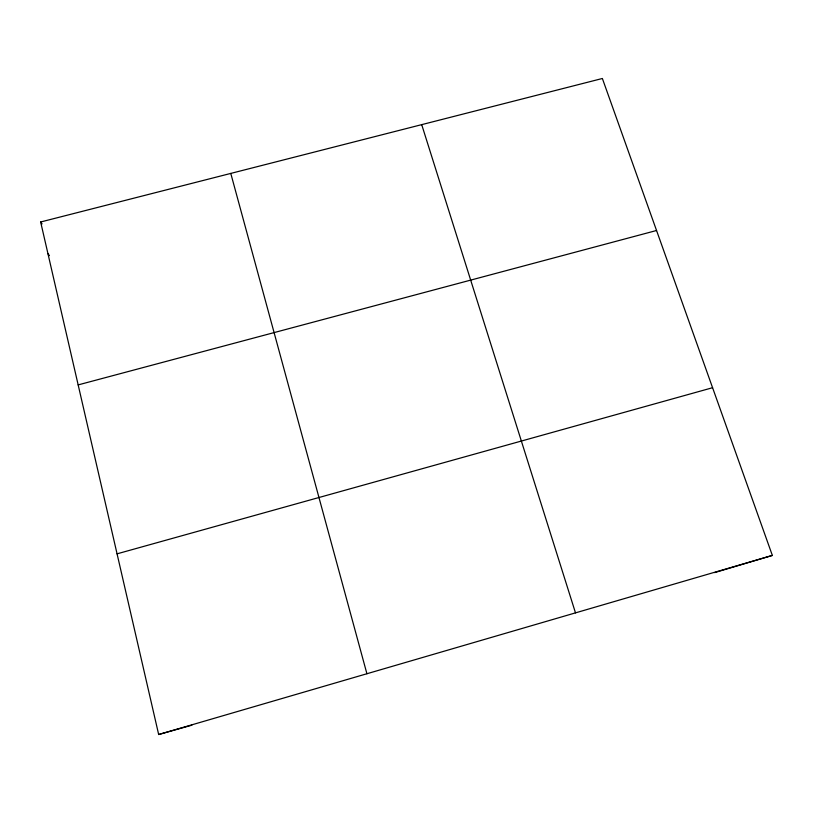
<?xml version="1.0" encoding="UTF-8"?>
<svg xmlns="http://www.w3.org/2000/svg" width="813" height="813" viewBox="0 0 813 813"><rect width="100%" height="100%" fill="white"/><g stroke="black" fill="none" stroke-linecap="round" stroke-linejoin="round"><path stroke-width="1.22" d="M714.627 572.626L772.35 555.421L602.372 78.485L40.65 221.99L158.667 734.515L191.858 725.206M158.667 734.515L772.35 555.421M117.062 553.836L712.584 387.71M78.16 384.905L656.548 230.496M47.957 253.717L49.461 255.628M40.65 221.99L42.073 223.89M421.703 124.633L575.492 612.87M230.78 173.413L366.917 673.743"/></g></svg>
